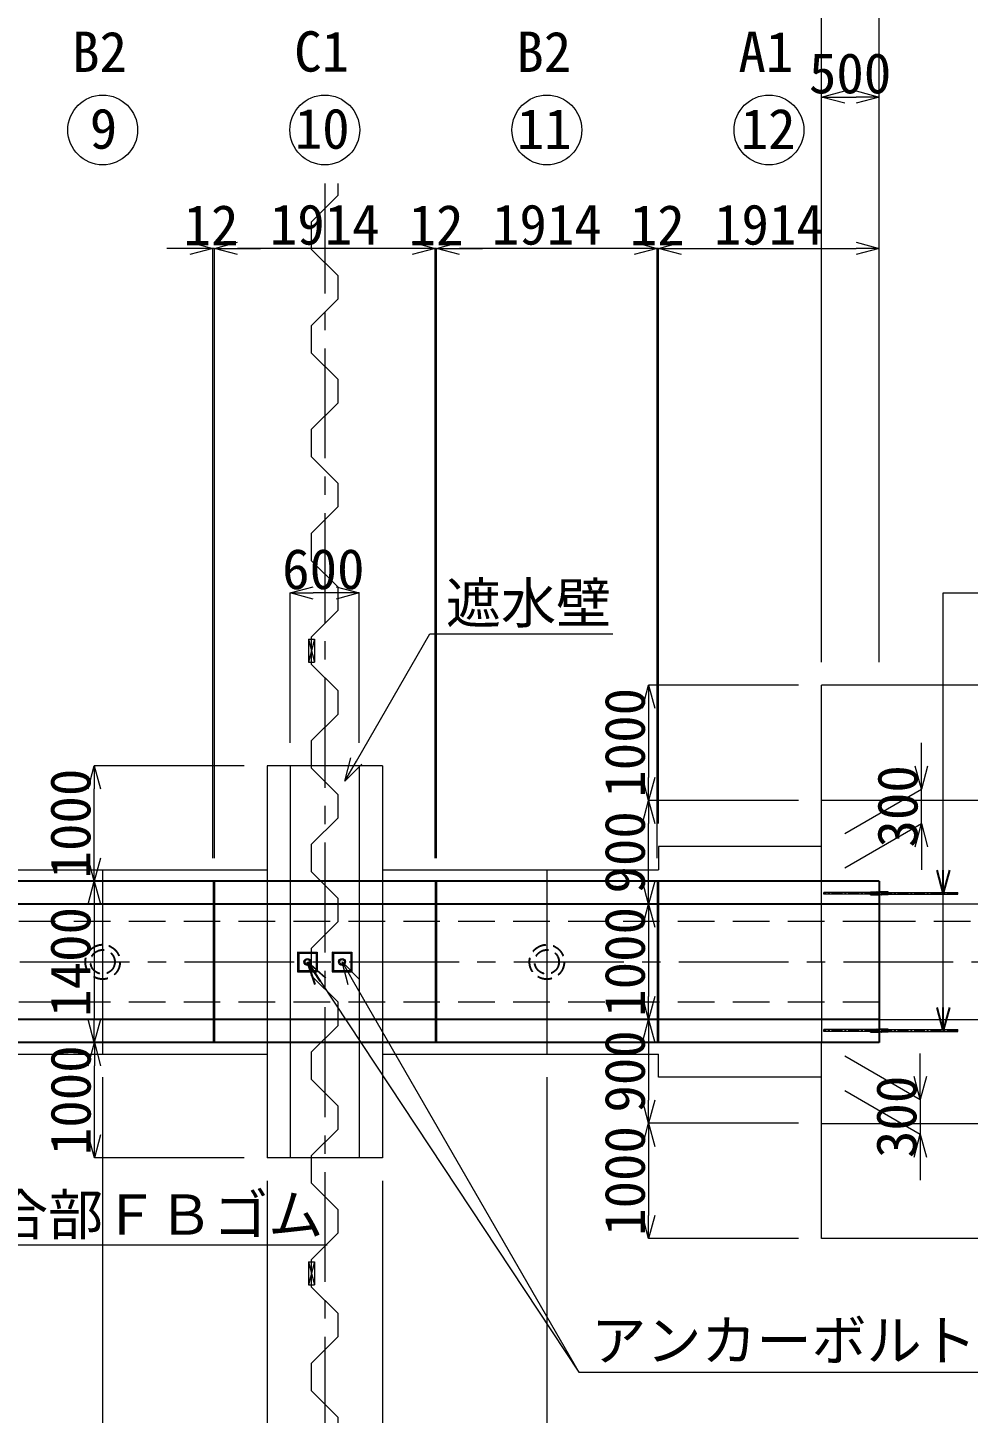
# Model space of a CAD drawing. Extents: x 0 to 319474, y 0 to 59400.
# Drawn here: x 26377 to 34534, y 10804 to 22821 of the extents above; entities that cross this region are included whole.
import ezdxf
from ezdxf import colors
from ezdxf.entities.mleader import LeaderData, LeaderLine
from ezdxf.math import Vec2, Vec3

# ---------------------------------------------------------------- set-up
doc = ezdxf.new("R2010")
doc.units = 0
doc.header["$LTSCALE"] = 100
doc.linetypes.add('CENTER2', pattern=[14.2875, 9.525, -1.5875, 1.5875, -1.5875])
doc.linetypes.add('HIDDEN2', pattern=[4.7625, 3.175, -1.5875])
for name, color, linetype, lineweight in [('0中心線', 7, 'CENTER2', 5), ('0寸法', 7, 'Continuous', 5), ('0文字', 41, 'Continuous', 5), ('1Pca-BOX', 3, 'Continuous', 25), ('1Pca-BOX割付', 4, 'Continuous', 13), ('1アンカーボルト孔', 30, 'Continuous', 13), ('1グラウトホール', 1, 'HIDDEN2', 25), ('2均し基礎コンクリート', 140, 'Continuous', 13), ('2現場打ち・増しコン', 1, 'HIDDEN2', 13), ('2遮水・可とう矢板', 43, 'Continuous', 13), ('3機械式継手', 220, 'Continuous', 13)]:
    doc.layers.add(name, color=color, linetype=linetype, lineweight=lineweight)
doc.layers.add('D-WORK作業ﾚｲﾔ', color=9, linetype='Continuous', lineweight=5, plot=False)
doc.styles.add('寸法文字', font='MS Gothic.ttf')
doc.dimstyles.new('1／100', dxfattribs={"dimscale": 100, "dimtxt": 3.5, "dimasz": 2, "dimexe": 0, "dimexo": 2, "dimgap": 0.3, "dimtad": 1, "dimdec": 0, "dimzin": 1, "dimdsep": 46, "dimtxsty": '寸法文字', "dimblk": 'OPEN30', "dimcen": 2.5, "dimclrd": 256, "dimclre": 256, "dimclrt": 256, "dimadec": 0, "dimazin": 0, "dimtfac": 1, "dimtdec": 0, "dimtmove": 0, "dimatfit": 3, "dimldrblk": 'OPEN30', "dimfxl": 1, "dimlwd": -1, "dimlwe": -1, "dimarcsym": 0})

# ---------------------------------------------------------------- blocks, each defined once
blk = doc.blocks.new('*U5')
at = {"layer": '0中心線', "ltscale": 0.1}
blk.add_line((682, 0), (-482, 0), dxfattribs=at)
at = {"layer": '3機械式継手'}
for p, q in [((-77, 8), (-482, 8)), ((-482, -8), (-482, 8)), ((-77, -13), (-77, 13)), ((-77, 13), (-22, 13)), ((-18, 13), (-22, 13)), ((-18, 13), (0, 13)), ((0, 13), (0, -13)), ((18, 13), (0, 13)), ((0, 13), (0, -13)), ((18, 13), (22, 13)), ((77, 13), (22, 13)), ((77, -13), (77, 13)), ((77, 8), (682, 8)), ((682, -8), (682, 8)), ((-77, -8), (-482, -8)), ((-77, -13), (-22, -13)), ((-18, -13), (-22, -13)), ((-18, -13), (0, -13)), ((18, -13), (0, -13)), ((18, -13), (22, -13)), ((77, -13), (22, -13)), ((77, -8), (682, -8))]:
    blk.add_line(p, q, dxfattribs=at)
at = {"layer": '3機械式継手', "linetype": 'HIDDEN2', "ltscale": 0.6}
for p, q in [((-77, 8), (0, 8)), ((-32, -8), (-32, 8)), ((-21, -8), (-21, 8)), ((77, 8), (0, 8)), ((21, -8), (21, 8)), ((32, -8), (32, 8)), ((-77, -8), (0, -8)), ((77, -8), (0, -8))]:
    blk.add_line(p, q, dxfattribs=at)
blk = doc.blocks.new('アンカーボルト箱抜_平面')
for p, q in [((-85, -85), (-85, 85)), ((-85, 85), (85, 85)), ((-75, 75), (-85, 85)), ((-75, -75), (-75, 75)), ((-75, 75), (75, 75)), ((75, 75), (85, 85)), ((75, -75), (75, 75)), ((85, -85), (85, 85)), ((-75, -75), (-85, -85)), ((-85, -85), (85, -85)), ((-75, -75), (75, -75)), ((75, -75), (85, -85))]:
    blk.add_line(p, q)
for radius in [30, 20]:
    blk.add_circle((0, 0), radius)
blk = doc.blocks.new('_Open30')
at = {"color": 0, "linetype": 'ByBlock', "lineweight": -2}
for p, q in [((-1, 0.268), (0, 0)), ((0, 0), (-1, -0.268)), ((0, 0), (-1, 0))]:
    blk.add_line(p, q, dxfattribs=at)
blk = doc.blocks.new('*D83')
at = {"layer": '0寸法', "transparency": 16777216}
for p, q in [((10662, 17019), (10662, 22969)), ((10862, 22969), (33562, 22969)), ((33762, 17319), (33762, 22969))]:
    blk.add_line(p, q, dxfattribs=at)
at = {"layer": 'Defpoints', "color": 0, "transparency": 16777216}
for p in [(33762, 22969), (33762, 17119), (10662, 16819)]:
    blk.add_point(p, dxfattribs=at)
at = {"layer": '0寸法', "transparency": 16777216, "xscale": 200, "yscale": 200, "zscale": 200, "rotation": 180}
blk.add_blockref('_Open30', (10662, 22969), dxfattribs=at)
at = {"layer": '0寸法', "transparency": 16777216, "xscale": 200, "yscale": 200, "zscale": 200}
blk.add_blockref('_Open30', (33762, 22969), dxfattribs=at)
at = {"layer": '0寸法', "transparency": 16777216, "insert": (22212, 23211), "char_height": 350, "attachment_point": 5, "style": '寸法文字'}
blk.add_mtext('プレキャスト区間\u300012@1914+11@12=23100', dxfattribs=at)
blk = doc.blocks.new('*D84')
at = {"layer": '0寸法', "transparency": 16777216}
for p, q in [((9262, 17019), (9262, 24469)), ((9462, 24469), (39962, 24469)), ((40162, 17319), (40162, 24469))]:
    blk.add_line(p, q, dxfattribs=at)
at = {"layer": 'Defpoints', "color": 0, "transparency": 16777216}
for p in [(40162, 24469), (40162, 17119), (9262, 16819)]:
    blk.add_point(p, dxfattribs=at)
at = {"layer": '0寸法', "transparency": 16777216, "xscale": 200, "yscale": 200, "zscale": 200, "rotation": 180}
blk.add_blockref('_Open30', (9262, 24469), dxfattribs=at)
at = {"layer": '0寸法', "transparency": 16777216, "xscale": 200, "yscale": 200, "zscale": 200}
blk.add_blockref('_Open30', (40162, 24469), dxfattribs=at)
at = {"layer": '0寸法', "transparency": 16777216, "insert": (24712, 24674), "char_height": 350, "attachment_point": 5, "style": '寸法文字'}
blk.add_mtext('30900', dxfattribs=at)
blk = doc.blocks.new('*D87')
at = {"layer": '0寸法', "transparency": 16777216}
for p, q in [((11162, 17019), (11162, 23719)), ((11362, 23719), (33062, 23719)), ((33262, 17319), (33262, 23719))]:
    blk.add_line(p, q, dxfattribs=at)
at = {"layer": 'Defpoints', "color": 0, "transparency": 16777216}
for p in [(33262, 23719), (33262, 17119), (11162, 16819)]:
    blk.add_point(p, dxfattribs=at)
at = {"layer": '0寸法', "transparency": 16777216, "xscale": 200, "yscale": 200, "zscale": 200, "rotation": 180}
blk.add_blockref('_Open30', (11162, 23719), dxfattribs=at)
at = {"layer": '0寸法', "transparency": 16777216, "xscale": 200, "yscale": 200, "zscale": 200}
blk.add_blockref('_Open30', (33262, 23719), dxfattribs=at)
at = {"layer": '0寸法', "transparency": 16777216, "insert": (22212, 23924), "char_height": 350, "attachment_point": 5, "style": '寸法文字'}
blk.add_mtext('22100', dxfattribs=at)
blk = doc.blocks.new('*D89')
at = {"layer": '0寸法', "transparency": 16777216}
for p, q in [((33762, 17319), (33762, 22969)), ((33962, 22969), (39962, 22969)), ((40162, 17319), (40162, 22969))]:
    blk.add_line(p, q, dxfattribs=at)
at = {"layer": 'Defpoints', "color": 0, "linetype": 'ByBlock', "transparency": 16777216}
for p in [(40162, 22969), (33762, 17119), (40162, 17119)]:
    blk.add_point(p, dxfattribs=at)
at = {"layer": '0寸法', "linetype": 'ByBlock', "transparency": 16777216, "xscale": 200, "yscale": 200, "zscale": 200, "rotation": 180}
blk.add_blockref('_Open30', (33762, 22969), dxfattribs=at)
at = {"layer": '0寸法', "linetype": 'ByBlock', "transparency": 16777216, "xscale": 200, "yscale": 200, "zscale": 200}
blk.add_blockref('_Open30', (40162, 22969), dxfattribs=at)
at = {"layer": '0寸法', "linetype": 'ByBlock', "transparency": 16777216, "insert": (36962, 23174), "char_height": 350, "attachment_point": 5, "style": '寸法文字'}
blk.add_mtext('6400', dxfattribs=at)
blk = doc.blocks.new('*D90')
at = {"layer": '0寸法', "transparency": 16777216}
for p, q in [((33262, 17319), (33262, 23719)), ((33462, 23719), (39962, 23719)), ((40162, 17319), (40162, 23719))]:
    blk.add_line(p, q, dxfattribs=at)
at = {"layer": 'Defpoints', "color": 0, "transparency": 16777216}
for p in [(40162, 23719), (33262, 17119), (40162, 17119)]:
    blk.add_point(p, dxfattribs=at)
at = {"layer": '0寸法', "transparency": 16777216, "xscale": 200, "yscale": 200, "zscale": 200, "rotation": 180}
blk.add_blockref('_Open30', (33262, 23719), dxfattribs=at)
at = {"layer": '0寸法', "transparency": 16777216, "xscale": 200, "yscale": 200, "zscale": 200}
blk.add_blockref('_Open30', (40162, 23719), dxfattribs=at)
at = {"layer": '0寸法', "transparency": 16777216, "insert": (36712, 23924), "char_height": 350, "attachment_point": 5, "style": '寸法文字'}
blk.add_mtext('6900', dxfattribs=at)
blk = doc.blocks.new('*D91')
at = {"layer": '0寸法', "transparency": 16777216}
for p, q in [((33262, 17319), (33262, 22219)), ((33462, 22219), (33562, 22219)), ((33762, 17319), (33762, 22219))]:
    blk.add_line(p, q, dxfattribs=at)
at = {"layer": 'Defpoints', "color": 0, "transparency": 16777216}
for p in [(33762, 22219), (33262, 17119), (33762, 17119)]:
    blk.add_point(p, dxfattribs=at)
at = {"layer": '0寸法', "transparency": 16777216, "xscale": 200, "yscale": 200, "zscale": 200, "rotation": 180}
blk.add_blockref('_Open30', (33262, 22219), dxfattribs=at)
at = {"layer": '0寸法', "transparency": 16777216, "xscale": 200, "yscale": 200, "zscale": 200}
blk.add_blockref('_Open30', (33762, 22219), dxfattribs=at)
at = {"layer": '0寸法', "transparency": 16777216, "insert": (33509, 22424), "char_height": 350, "attachment_point": 5, "style": '寸法文字'}
blk.add_mtext('500', dxfattribs=at)
blk = doc.blocks.new('*D98')
at = {"layer": '0寸法', "transparency": 16777216}
for p, q in [((31636, 20907), (31436, 20907)), ((31836, 15619), (31836, 20907)), ((31848, 20907), (31836, 20907)), ((31848, 15919), (31848, 20907)), ((32048, 20907), (32248, 20907))]:
    blk.add_line(p, q, dxfattribs=at)
at = {"layer": 'Defpoints', "color": 0, "transparency": 16777216}
for p in [(31836, 20907), (31848, 15719), (31836, 15419)]:
    blk.add_point(p, dxfattribs=at)
at = {"layer": '0寸法', "transparency": 16777216, "xscale": 200, "yscale": 200, "zscale": 200}
blk.add_blockref('_Open30', (31836, 20907), dxfattribs=at)
at = {"layer": '0寸法', "transparency": 16777216, "xscale": 200, "yscale": 200, "zscale": 200, "rotation": 180}
blk.add_blockref('_Open30', (31848, 20907), dxfattribs=at)
at = {"layer": '0寸法', "transparency": 16777216, "insert": (31837, 21109), "char_height": 350, "attachment_point": 5, "style": '寸法文字'}
blk.add_mtext('12', dxfattribs=at)
blk = doc.blocks.new('*D99')
at = {"layer": '0寸法', "transparency": 16777216}
for p, q in [((29922, 15619), (29922, 20907)), ((31636, 20907), (30122, 20907)), ((31836, 15619), (31836, 20907))]:
    blk.add_line(p, q, dxfattribs=at)
at = {"layer": 'Defpoints', "color": 0, "transparency": 16777216}
for p in [(29922, 20907), (29922, 15419), (31836, 15419)]:
    blk.add_point(p, dxfattribs=at)
at = {"layer": '0寸法', "transparency": 16777216, "xscale": 200, "yscale": 200, "zscale": 200, "rotation": 180}
blk.add_blockref('_Open30', (29922, 20907), dxfattribs=at)
at = {"layer": '0寸法', "transparency": 16777216, "xscale": 200, "yscale": 200, "zscale": 200}
blk.add_blockref('_Open30', (31836, 20907), dxfattribs=at)
at = {"layer": '0寸法', "transparency": 16777216, "insert": (30879, 21112), "char_height": 350, "attachment_point": 5, "style": '寸法文字'}
blk.add_mtext('1914', dxfattribs=at)
blk = doc.blocks.new('*D100')
at = {"layer": '0寸法', "transparency": 16777216}
for p, q in [((27996, 15619), (27996, 20907)), ((29710, 20907), (28196, 20907)), ((29910, 15619), (29910, 20907))]:
    blk.add_line(p, q, dxfattribs=at)
at = {"layer": 'Defpoints', "color": 0, "transparency": 16777216}
for p in [(27996, 20907), (27996, 15419), (29910, 15419)]:
    blk.add_point(p, dxfattribs=at)
at = {"layer": '0寸法', "transparency": 16777216, "xscale": 200, "yscale": 200, "zscale": 200, "rotation": 180}
blk.add_blockref('_Open30', (27996, 20907), dxfattribs=at)
at = {"layer": '0寸法', "transparency": 16777216, "xscale": 200, "yscale": 200, "zscale": 200}
blk.add_blockref('_Open30', (29910, 20907), dxfattribs=at)
at = {"layer": '0寸法', "transparency": 16777216, "insert": (28953, 21112), "char_height": 350, "attachment_point": 5, "style": '寸法文字'}
blk.add_mtext('1914', dxfattribs=at)
blk = doc.blocks.new('*D101')
at = {"layer": '0寸法', "transparency": 16777216}
for p, q in [((29710, 20907), (29510, 20907)), ((29910, 15619), (29910, 20907)), ((29922, 20907), (29910, 20907)), ((29922, 15619), (29922, 20907)), ((30122, 20907), (30322, 20907))]:
    blk.add_line(p, q, dxfattribs=at)
at = {"layer": 'Defpoints', "color": 0, "transparency": 16777216}
for p in [(29910, 20907), (29910, 15419), (29922, 15419)]:
    blk.add_point(p, dxfattribs=at)
at = {"layer": '0寸法', "transparency": 16777216, "xscale": 200, "yscale": 200, "zscale": 200}
blk.add_blockref('_Open30', (29910, 20907), dxfattribs=at)
at = {"layer": '0寸法', "transparency": 16777216, "xscale": 200, "yscale": 200, "zscale": 200, "rotation": 180}
blk.add_blockref('_Open30', (29922, 20907), dxfattribs=at)
at = {"layer": '0寸法', "transparency": 16777216, "insert": (29919, 21110), "char_height": 350, "attachment_point": 5, "style": '寸法文字'}
blk.add_mtext('12', dxfattribs=at)
blk = doc.blocks.new('*D102')
at = {"layer": '0寸法', "transparency": 16777216}
for p, q in [((27784, 20907), (27584, 20907)), ((27984, 15619), (27984, 20907)), ((27996, 20907), (27984, 20907)), ((27996, 15619), (27996, 20907)), ((28196, 20907), (28396, 20907))]:
    blk.add_line(p, q, dxfattribs=at)
at = {"layer": 'Defpoints', "color": 0, "transparency": 16777216}
for p in [(27984, 20907), (27984, 15419), (27996, 15419)]:
    blk.add_point(p, dxfattribs=at)
at = {"layer": '0寸法', "transparency": 16777216, "xscale": 200, "yscale": 200, "zscale": 200}
blk.add_blockref('_Open30', (27984, 20907), dxfattribs=at)
at = {"layer": '0寸法', "transparency": 16777216, "xscale": 200, "yscale": 200, "zscale": 200, "rotation": 180}
blk.add_blockref('_Open30', (27996, 20907), dxfattribs=at)
at = {"layer": '0寸法', "transparency": 16777216, "insert": (27967, 21109), "char_height": 350, "attachment_point": 5, "style": '寸法文字'}
blk.add_mtext('12', dxfattribs=at)
blk = doc.blocks.new('*D103')
at = {"layer": '0寸法', "transparency": 16777216}
for p, q in [((31848, 15919), (31848, 20907)), ((32048, 20907), (33562, 20907)), ((33762, 17319), (33762, 20907))]:
    blk.add_line(p, q, dxfattribs=at)
at = {"layer": 'Defpoints', "color": 0, "transparency": 16777216}
for p in [(33762, 20907), (33762, 17119), (31848, 15719)]:
    blk.add_point(p, dxfattribs=at)
at = {"layer": '0寸法', "transparency": 16777216, "xscale": 200, "yscale": 200, "zscale": 200, "rotation": 180}
blk.add_blockref('_Open30', (31848, 20907), dxfattribs=at)
at = {"layer": '0寸法', "transparency": 16777216, "xscale": 200, "yscale": 200, "zscale": 200}
blk.add_blockref('_Open30', (33762, 20907), dxfattribs=at)
at = {"layer": '0寸法', "transparency": 16777216, "insert": (32805, 21112), "char_height": 350, "attachment_point": 5, "style": '寸法文字'}
blk.add_mtext('1914', dxfattribs=at)
blk = doc.blocks.new('*D107')
at = {"layer": '0寸法', "transparency": 16777216}
for p, q in [((9962, 12269), (9962, 5709)), ((28953, 7769), (28953, 5709)), ((10162, 5709), (28753, 5709))]:
    blk.add_line(p, q, dxfattribs=at)
at = {"layer": 'Defpoints', "color": 0, "transparency": 16777216}
for p in [(9962, 12469), (28953, 7969), (28953, 5709)]:
    blk.add_point(p, dxfattribs=at)
at = {"layer": '0寸法', "transparency": 16777216, "xscale": 200, "yscale": 200, "zscale": 200, "rotation": 180}
blk.add_blockref('_Open30', (9962, 5709), dxfattribs=at)
at = {"layer": '0寸法', "transparency": 16777216, "xscale": 200, "yscale": 200, "zscale": 200}
blk.add_blockref('_Open30', (28953, 5709), dxfattribs=at)
at = {"layer": '0寸法', "transparency": 16777216, "insert": (19458, 5914), "char_height": 350, "attachment_point": 5, "style": '寸法文字'}
blk.add_mtext('18991', dxfattribs=at)
blk = doc.blocks.new('*D111')
at = {"layer": '0寸法', "transparency": 16777216}
for p, q in [((23175, 13719), (23175, 6459)), ((27027, 13719), (27027, 6459)), ((23375, 6459), (26827, 6459))]:
    blk.add_line(p, q, dxfattribs=at)
at = {"layer": 'Defpoints', "color": 0, "transparency": 16777216}
for p in [(23175, 13919), (27027, 13919), (27027, 6459)]:
    blk.add_point(p, dxfattribs=at)
at = {"layer": '0寸法', "transparency": 16777216, "xscale": 200, "yscale": 200, "zscale": 200, "rotation": 180}
blk.add_blockref('_Open30', (23175, 6459), dxfattribs=at)
at = {"layer": '0寸法', "transparency": 16777216, "xscale": 200, "yscale": 200, "zscale": 200}
blk.add_blockref('_Open30', (27027, 6459), dxfattribs=at)
at = {"layer": '0寸法', "transparency": 16777216, "insert": (25101, 6664), "char_height": 350, "attachment_point": 5, "style": '寸法文字'}
blk.add_mtext('3852', dxfattribs=at)
blk = doc.blocks.new('*D112')
at = {"layer": '0寸法', "transparency": 16777216}
for p, q in [((27027, 13719), (27027, 6459)), ((30879, 13719), (30879, 6459)), ((27227, 6459), (30679, 6459))]:
    blk.add_line(p, q, dxfattribs=at)
at = {"layer": 'Defpoints', "color": 0, "transparency": 16777216}
for p in [(27027, 13919), (30879, 13919), (30879, 6459)]:
    blk.add_point(p, dxfattribs=at)
at = {"layer": '0寸法', "transparency": 16777216, "xscale": 200, "yscale": 200, "zscale": 200, "rotation": 180}
blk.add_blockref('_Open30', (27027, 6459), dxfattribs=at)
at = {"layer": '0寸法', "transparency": 16777216, "xscale": 200, "yscale": 200, "zscale": 200}
blk.add_blockref('_Open30', (30879, 6459), dxfattribs=at)
at = {"layer": '0寸法', "transparency": 16777216, "insert": (28953, 6664), "char_height": 350, "attachment_point": 5, "style": '寸法文字'}
blk.add_mtext('3852', dxfattribs=at)
blk = doc.blocks.new('*D113')
at = {"layer": '0寸法', "transparency": 16777216}
for p, q in [((30879, 13719), (30879, 6459)), ((40162, 12119), (40162, 6459)), ((31079, 6459), (39962, 6459))]:
    blk.add_line(p, q, dxfattribs=at)
at = {"layer": 'Defpoints', "color": 0, "transparency": 16777216}
for p in [(30879, 13919), (40162, 12319), (40162, 6459)]:
    blk.add_point(p, dxfattribs=at)
at = {"layer": '0寸法', "transparency": 16777216, "xscale": 200, "yscale": 200, "zscale": 200, "rotation": 180}
blk.add_blockref('_Open30', (30879, 6459), dxfattribs=at)
at = {"layer": '0寸法', "transparency": 16777216, "xscale": 200, "yscale": 200, "zscale": 200}
blk.add_blockref('_Open30', (40162, 6459), dxfattribs=at)
at = {"layer": '0寸法', "transparency": 16777216, "insert": (35521, 6664), "char_height": 350, "attachment_point": 5, "style": '寸法文字'}
blk.add_mtext('9283', dxfattribs=at)
blk = doc.blocks.new('*D127')
at = {"layer": '0寸法', "transparency": 16777216}
for p, q in [((33062, 15219), (31762, 15219)), ((31762, 15019), (31762, 14419)), ((33062, 14219), (31762, 14219))]:
    blk.add_line(p, q, dxfattribs=at)
at = {"layer": 'Defpoints', "color": 0, "transparency": 16777216}
for p in [(33262, 15219), (31762, 14219), (33262, 14219)]:
    blk.add_point(p, dxfattribs=at)
at = {"layer": '0寸法', "transparency": 16777216, "xscale": 200, "yscale": 200, "zscale": 200}
for p, rotation in [((31762, 15219), 90), ((31762, 14219), 270)]:
    blk.add_blockref('_Open30', p, dxfattribs=dict(at, rotation=rotation))
at = {"layer": '0寸法', "transparency": 16777216, "insert": (31557, 14719), "char_height": 350, "attachment_point": 5, "rotation": 90, "style": '寸法文字'}
blk.add_mtext('1000', dxfattribs=at)
blk = doc.blocks.new('*D128')
at = {"layer": '0寸法', "transparency": 16777216}
for p, q in [((33062, 16119), (31762, 16119)), ((31762, 15419), (31762, 15919)), ((33062, 15219), (31762, 15219))]:
    blk.add_line(p, q, dxfattribs=at)
at = {"layer": 'Defpoints', "color": 0, "transparency": 16777216}
for p in [(31762, 16119), (33262, 16119), (33262, 15219)]:
    blk.add_point(p, dxfattribs=at)
at = {"layer": '0寸法', "transparency": 16777216, "xscale": 200, "yscale": 200, "zscale": 200}
for p, rotation in [((31762, 16119), 90), ((31762, 15219), 270)]:
    blk.add_blockref('_Open30', p, dxfattribs=dict(at, rotation=rotation))
at = {"layer": '0寸法', "transparency": 16777216, "insert": (31557, 15669), "char_height": 350, "attachment_point": 5, "rotation": 90, "style": '寸法文字'}
blk.add_mtext('900', dxfattribs=at)
blk = doc.blocks.new('*D129')
at = {"layer": '0寸法', "transparency": 16777216}
for p, q in [((33062, 14219), (31762, 14219)), ((31762, 14019), (31762, 13519)), ((33062, 13319), (31762, 13319))]:
    blk.add_line(p, q, dxfattribs=at)
at = {"layer": 'Defpoints', "color": 0, "transparency": 16777216}
for p in [(33262, 14219), (31762, 13319), (33262, 13319)]:
    blk.add_point(p, dxfattribs=at)
at = {"layer": '0寸法', "transparency": 16777216, "xscale": 200, "yscale": 200, "zscale": 200}
for p, rotation in [((31762, 14219), 90), ((31762, 13319), 270)]:
    blk.add_blockref('_Open30', p, dxfattribs=dict(at, rotation=rotation))
at = {"layer": '0寸法', "transparency": 16777216, "insert": (31557, 13769), "char_height": 350, "attachment_point": 5, "rotation": 90, "style": '寸法文字'}
blk.add_mtext('900', dxfattribs=at)
blk = doc.blocks.new('*D130')
at = {"layer": '0寸法', "transparency": 16777216}
for p, q in [((33062, 13319), (31762, 13319)), ((31762, 13119), (31762, 12519)), ((33062, 12319), (31762, 12319))]:
    blk.add_line(p, q, dxfattribs=at)
at = {"layer": 'Defpoints', "color": 0, "transparency": 16777216}
for p in [(33262, 13319), (31762, 12319), (33262, 12319)]:
    blk.add_point(p, dxfattribs=at)
at = {"layer": '0寸法', "transparency": 16777216, "xscale": 200, "yscale": 200, "zscale": 200}
for p, rotation in [((31762, 13319), 90), ((31762, 12319), 270)]:
    blk.add_blockref('_Open30', p, dxfattribs=dict(at, rotation=rotation))
at = {"layer": '0寸法', "transparency": 16777216, "insert": (31557, 12819), "char_height": 350, "attachment_point": 5, "rotation": 90, "style": '寸法文字'}
blk.add_mtext('1000', dxfattribs=at)
blk = doc.blocks.new('*D131')
at = {"layer": '0寸法', "transparency": 16777216}
for p, q in [((33062, 17119), (31762, 17119)), ((31762, 16919), (31762, 16319)), ((33062, 16119), (31762, 16119))]:
    blk.add_line(p, q, dxfattribs=at)
at = {"layer": 'Defpoints', "color": 0, "transparency": 16777216}
for p in [(33262, 17119), (31762, 16119), (33262, 16119)]:
    blk.add_point(p, dxfattribs=at)
at = {"layer": '0寸法', "transparency": 16777216, "xscale": 200, "yscale": 200, "zscale": 200}
for p, rotation in [((31762, 17119), 90), ((31762, 16119), 270)]:
    blk.add_blockref('_Open30', p, dxfattribs=dict(at, rotation=rotation))
at = {"layer": '0寸法', "transparency": 16777216, "insert": (31557, 16619), "char_height": 350, "attachment_point": 5, "rotation": 90, "style": '寸法文字'}
blk.add_mtext('1000', dxfattribs=at)
blk = doc.blocks.new('*D132')
at = {"layer": '0寸法', "transparency": 16777216}
for p, q in [((34127, 16418), (34127, 16618)), ((33462, 15834), (34127, 16218)), ((34127, 15918), (34127, 16218)), ((33462, 15534), (34127, 15918)), ((34127, 15718), (34127, 15518))]:
    blk.add_line(p, q, dxfattribs=at)
at = {"layer": 'Defpoints', "color": 0, "transparency": 16777216}
for p in [(34127, 16218), (33262, 15719), (33262, 15419)]:
    blk.add_point(p, dxfattribs=at)
at = {"layer": '0寸法', "transparency": 16777216, "xscale": 200, "yscale": 200, "zscale": 200}
for p, rotation in [((34127, 16218), 270), ((34127, 15918), 90)]:
    blk.add_blockref('_Open30', p, dxfattribs=dict(at, rotation=rotation))
at = {"layer": '0寸法', "transparency": 16777216, "insert": (33922, 16068), "char_height": 350, "attachment_point": 5, "rotation": 90, "style": '寸法文字'}
blk.add_mtext('300', dxfattribs=at)
blk = doc.blocks.new('*D133')
at = {"layer": '0寸法', "transparency": 16777216}
for p, q in [((33462, 13903), (34117, 13525)), ((34117, 13725), (34117, 13925)), ((33462, 13603), (34117, 13225)), ((34117, 13525), (34117, 13225)), ((34117, 13025), (34117, 12825))]:
    blk.add_line(p, q, dxfattribs=at)
at = {"layer": 'Defpoints', "color": 0, "transparency": 16777216}
for p in [(33262, 14019), (33262, 13719), (34117, 13225)]:
    blk.add_point(p, dxfattribs=at)
at = {"layer": '0寸法', "transparency": 16777216, "xscale": 200, "yscale": 200, "zscale": 200}
for p, rotation in [((34117, 13525), 270), ((34117, 13225), 90)]:
    blk.add_blockref('_Open30', p, dxfattribs=dict(at, rotation=rotation))
at = {"layer": '0寸法', "transparency": 16777216, "insert": (33912, 13375), "char_height": 350, "attachment_point": 5, "rotation": 90, "style": '寸法文字'}
blk.add_mtext('300', dxfattribs=at)
blk = doc.blocks.new('*D146')
at = {"layer": '0寸法', "transparency": 16777216}
for p, q in [((28253, 16419), (26954, 16419)), ((26954, 15619), (26954, 16219)), ((28254, 15419), (26954, 15419))]:
    blk.add_line(p, q, dxfattribs=at)
at = {"layer": 'Defpoints', "color": 0, "transparency": 16777216}
for p in [(26954, 16419), (28453, 16419), (28454, 15419)]:
    blk.add_point(p, dxfattribs=at)
at = {"layer": '0寸法', "transparency": 16777216, "xscale": 200, "yscale": 200, "zscale": 200}
for p, rotation in [((26954, 16419), 90), ((26954, 15419), 270)]:
    blk.add_blockref('_Open30', p, dxfattribs=dict(at, rotation=rotation))
at = {"layer": '0寸法', "transparency": 16777216, "insert": (26749, 15919), "char_height": 350, "attachment_point": 5, "rotation": 90, "style": '寸法文字'}
blk.add_mtext('1000', dxfattribs=at)
blk = doc.blocks.new('*D147')
at = {"layer": '0寸法', "transparency": 16777216}
for p, q in [((28653, 16619), (28653, 17919)), ((29053, 17919), (28853, 17919)), ((29253, 16619), (29253, 17919))]:
    blk.add_line(p, q, dxfattribs=at)
at = {"layer": 'Defpoints', "color": 0, "transparency": 16777216}
for p in [(28653, 17919), (28653, 16419), (29253, 16419)]:
    blk.add_point(p, dxfattribs=at)
at = {"layer": '0寸法', "transparency": 16777216, "xscale": 200, "yscale": 200, "zscale": 200, "rotation": 180}
blk.add_blockref('_Open30', (28653, 17919), dxfattribs=at)
at = {"layer": '0寸法', "transparency": 16777216, "xscale": 200, "yscale": 200, "zscale": 200}
blk.add_blockref('_Open30', (29253, 17919), dxfattribs=at)
at = {"layer": '0寸法', "transparency": 16777216, "insert": (28941, 18124), "char_height": 350, "attachment_point": 5, "style": '寸法文字'}
blk.add_mtext('600', dxfattribs=at)
blk = doc.blocks.new('*D148')
at = {"layer": '0寸法', "transparency": 16777216}
for p, q in [((28254, 15419), (26954, 15419)), ((26954, 15219), (26954, 14219)), ((28253, 14019), (26954, 14019))]:
    blk.add_line(p, q, dxfattribs=at)
at = {"layer": 'Defpoints', "color": 0, "transparency": 16777216}
for p in [(28454, 15419), (26954, 14019), (28453, 14019)]:
    blk.add_point(p, dxfattribs=at)
at = {"layer": '0寸法', "transparency": 16777216, "xscale": 200, "yscale": 200, "zscale": 200}
for p, rotation in [((26954, 15419), 90), ((26954, 14019), 270)]:
    blk.add_blockref('_Open30', p, dxfattribs=dict(at, rotation=rotation))
at = {"layer": '0寸法', "transparency": 16777216, "insert": (26749, 14719), "char_height": 350, "attachment_point": 5, "rotation": 90, "style": '寸法文字'}
blk.add_mtext('1400', dxfattribs=at)
blk = doc.blocks.new('*D149')
at = {"layer": '0寸法', "transparency": 16777216}
for p, q in [((28253, 14019), (26956, 14019)), ((26956, 13219), (26956, 13819)), ((28253, 13019), (26956, 13019))]:
    blk.add_line(p, q, dxfattribs=at)
at = {"layer": 'Defpoints', "color": 0, "transparency": 16777216}
for p in [(26956, 14019), (28453, 14019), (28453, 13019)]:
    blk.add_point(p, dxfattribs=at)
at = {"layer": '0寸法', "transparency": 16777216, "xscale": 200, "yscale": 200, "zscale": 200}
for p, rotation in [((26956, 14019), 90), ((26956, 13019), 270)]:
    blk.add_blockref('_Open30', p, dxfattribs=dict(at, rotation=rotation))
at = {"layer": '0寸法', "transparency": 16777216, "insert": (26751, 13519), "char_height": 350, "attachment_point": 5, "rotation": 90, "style": '寸法文字'}
blk.add_mtext('1000', dxfattribs=at)
blk = doc.blocks.new('*D152')
at = {"layer": '0寸法', "transparency": 16777216}
for p, q in [((28453, 12819), (28453, 7209)), ((29453, 12819), (29453, 7209)), ((28653, 7209), (29253, 7209))]:
    blk.add_line(p, q, dxfattribs=at)
at = {"layer": 'Defpoints', "color": 0, "transparency": 16777216}
for p in [(28453, 13019), (29453, 13019), (29453, 7209)]:
    blk.add_point(p, dxfattribs=at)
at = {"layer": '0寸法', "transparency": 16777216, "xscale": 200, "yscale": 200, "zscale": 200, "rotation": 180}
blk.add_blockref('_Open30', (28453, 7209), dxfattribs=at)
at = {"layer": '0寸法', "transparency": 16777216, "xscale": 200, "yscale": 200, "zscale": 200}
blk.add_blockref('_Open30', (29453, 7209), dxfattribs=at)
at = {"layer": '0寸法', "transparency": 16777216, "insert": (28953, 7414), "char_height": 350, "attachment_point": 5, "style": '寸法文字'}
blk.add_mtext('1000', dxfattribs=at)

msp = doc.modelspace()

# ---------------------------------------------------------------- linework, layer by layer
at = {"layer": '0中心線'}
for p, q in [((28953.2, 21468.8), (28953.2, 7968.8)), ((9162.5, 14718.8), (40262.5, 14718.8))]:
    msp.add_line(p, q, dxfattribs=at)
at = {"layer": '0文字'}
msp.add_lwpolyline([(34317.1, 17921.2), (36836.8, 17921.2)], dxfattribs=at)
for centre in [(27027.5, 21934.3), (28953.5, 21934.3), (30879.5, 21934.3), (32805.5, 21934.3)]:
    msp.add_circle(centre, 302.7, dxfattribs=at)
at = {"layer": '1Pca-BOX'}
for p, q in [((33762.2, 15418.8), (10662.2, 15418.8)), ((33762.2, 15418.8), (33762.2, 14018.8)), ((33762.2, 14218.8), (10662.2, 14218.8)), ((33762.2, 14018.8), (10662.2, 14018.8))]:
    msp.add_line(p, q, dxfattribs=at)
at = {"layer": '1Pca-BOX', "ltscale": 0.2}
msp.add_line((33762.2, 15218.8), (10662.2, 15218.8), dxfattribs=at)
at = {"layer": '1Pca-BOX', "linetype": 'HIDDEN2', "lineweight": 9}
for p, q in [((33762.2, 15068.8), (10662.2, 15068.8)), ((33762.2, 14368.8), (10662.2, 14368.8))]:
    msp.add_line(p, q, dxfattribs=at)
at = {"layer": '1Pca-BOX割付'}
for p, q in [((27984.2, 15418.8), (27984.2, 14018.8)), ((27996.2, 15418.8), (27996.2, 14018.8)), ((29910.2, 15418.8), (29910.2, 14018.8)), ((29922.2, 15418.8), (29922.2, 14018.8)), ((31836.2, 15418.8), (31836.2, 14018.8)), ((31848.2, 15418.8), (31848.2, 14018.8))]:
    msp.add_line(p, q, dxfattribs=at)
at = {"layer": '1グラウトホール', "ltscale": 0.4}
for centre, radius in [((27027.2, 14718.8), 150), ((27027.2, 14718.8), 105), ((30879.2, 14718.8), 150), ((30879.2, 14718.8), 105)]:
    msp.add_circle(centre, radius, dxfattribs=at)
at = {"layer": '2均し基礎コンクリート'}
for p, q in [((33262.2, 15718.8), (31848.2, 15718.8)), ((22206.2, 15518.8), (28453.5, 15518.8)), ((29453.5, 15518.8), (31848.2, 15518.8)), ((22206.2, 13918.8), (28453.5, 13918.8)), ((29453.5, 13918.8), (31848.2, 13918.8)), ((33262.2, 13718.8), (31848.2, 13718.8))]:
    msp.add_line(p, q, dxfattribs=at)
at = {"layer": '2均し基礎コンクリート', "linetype": 'ByBlock'}
for p, q in [((31848.2, 15718.8), (31848.2, 15518.8)), ((31848.2, 13718.8), (31848.2, 13918.8))]:
    msp.add_line(p, q, dxfattribs=at)
at = {"layer": '2現場打ち・増しコン', "linetype": 'Continuous'}
for p, q in [((40162.5, 17118.8), (33262.2, 17118.8)), ((33262.2, 14718.8), (33262.2, 17118.8)), ((29453.2, 16418.8), (28453.2, 16418.8)), ((28653.2, 16418.8), (28653.2, 13018.8)), ((29253.2, 13018.8), (29253.2, 16418.8)), ((37962.5, 16118.8), (33262.2, 16118.8)), ((33262.2, 15418.8), (33762.2, 15418.8)), ((33762.2, 15418.8), (33762.2, 14018.8)), ((33762.2, 14218.8), (37962.5, 14218.8)), ((33262.2, 12318.8), (33262.2, 14018.8)), ((33262.2, 14018.8), (33762.2, 14018.8)), ((33262.2, 13318.8), (37962.5, 13318.8)), ((40162.5, 12318.8), (33262.2, 12318.8))]:
    msp.add_line(p, q, dxfattribs=at)
at = {"layer": '2現場打ち・増しコン', "linetype": 'Continuous', "ltscale": 100}
for p, q in [((28453.2, 16418.8), (28453.2, 13018.8)), ((29453.2, 16418.8), (29453.2, 13018.8))]:
    msp.add_line(p, q, dxfattribs=at)
at = {"layer": '2現場打ち・増しコン', "linetype": 'Continuous', "ltscale": 0.2}
for p, q in [((38362.5, 15218.8), (33762.2, 15218.8)), ((33262.2, 14718.8), (33262.2, 14018.8))]:
    msp.add_line(p, q, dxfattribs=at)
at = {"layer": '2現場打ち・増しコン', "linetype": 'HIDDEN2', "lineweight": 9}
msp.add_line((38362.5, 15068.8), (33762.2, 15068.8), dxfattribs=at)
at = {"layer": '2現場打ち・増しコン', "linetype": 'Continuous', "ltscale": 30}
msp.add_line((29453.2, 13018.8), (28453.2, 13018.8), dxfattribs=at)
at = {"layer": '2遮水・可とう矢板', "ltscale": 0.2}
msp.add_line((29068.2, 12468.8), (29068.2, 12568.8), dxfattribs=at)
at = {"layer": '2遮水・可とう矢板', "ltscale": 100}
for points in [[(29068.5, 20568.8), (29068.5, 20668.8), (28838.5, 20898.8), (28838.5, 21138.8), (29068.5, 21368.8), (29068.5, 21468.8)], [(29068.5, 19668.8), (29068.5, 19768.8), (28838.5, 19998.8), (28838.5, 20238.8), (29068.5, 20468.8), (29068.5, 20568.8)], [(29068.5, 18768.8), (29068.5, 18868.8), (28838.5, 19098.8), (28838.5, 19338.8), (29068.5, 19568.8), (29068.5, 19668.8)], [(29068.5, 17868.8), (29068.5, 17968.8), (28838.5, 18198.8), (28838.5, 18438.8), (29068.5, 18668.8), (29068.5, 18768.8)], [(29068.2, 16968.8), (29068.2, 17068.8), (28838.2, 17298.8), (28838.2, 17538.8), (29068.2, 17768.8), (29068.2, 17868.8)], [(29068.2, 16068.8), (29068.2, 16168.8), (28838.2, 16398.8), (28838.2, 16638.8), (29068.2, 16868.8), (29068.2, 16968.8)], [(29068.2, 15168.8), (29068.2, 15268.8), (28838.2, 15498.8), (28838.2, 15738.8), (29068.2, 15968.8), (29068.2, 16068.8)], [(29068.2, 14268.8), (29068.2, 14368.8), (28838.2, 14598.8), (28838.2, 14838.8), (29068.2, 15068.8), (29068.2, 15168.8)], [(29068.2, 11568.8), (29068.2, 11668.8), (28838.2, 11898.8), (28838.2, 12138.8), (29068.2, 12368.8), (29068.2, 12468.8)], [(29068.2, 10668.8), (29068.2, 10768.8), (28838.2, 10998.8), (28838.2, 11238.8), (29068.2, 11468.8), (29068.2, 11568.8)]]:
    msp.add_lwpolyline(points, dxfattribs=at)
at = {"layer": '2遮水・可とう矢板', "ltscale": 0.2}
for points in [[(28813.2, 17518.8), (28813.2, 17318.8)], [(28813.2, 17518.8), (28863.2, 17518.8)], [(28863.2, 17518.8), (28813.2, 17318.8)], [(28813.2, 17518.8), (28863.2, 17318.8)], [(28863.2, 17518.8), (28863.2, 17318.8)], [(28813.2, 17318.8), (28863.2, 17318.8)], [(29068.2, 12568.8), (28838.2, 12798.8), (28838.2, 13038.8), (29068.2, 13268.8), (29068.2, 13468.8), (28838.2, 13698.8), (28838.2, 13938.8), (29068.2, 14168.8), (29068.2, 14368.8), (28838.2, 14598.8), (28838.2, 14718.8)], [(28813.2, 12118.8), (28813.2, 11918.8)], [(28813.2, 12118.8), (28863.2, 12118.8)], [(28863.2, 12118.8), (28813.2, 11918.8)], [(28813.2, 12118.8), (28863.2, 11918.8)], [(28863.2, 12118.8), (28863.2, 11918.8)], [(28813.2, 11918.8), (28863.2, 11918.8)]]:
    msp.add_lwpolyline(points, dxfattribs=at)
at = {"layer": 'D-WORK作業ﾚｲﾔ'}
for p, q in [((27027.2, 15518.8), (27027.2, 13918.8)), ((30879.2, 15518.8), (30879.2, 13918.8))]:
    msp.add_line(p, q, dxfattribs=at)

# ---------------------------------------------------------------- block references
at = {"layer": '1アンカーボルト孔', "rotation": 270}
for p in [(28803.2, 14718.8), (29103.2, 14718.8)]:
    msp.add_blockref('アンカーボルト箱抜_平面', p, dxfattribs=at)
at = {"layer": '3機械式継手', "ltscale": 0.8}
for p in [(33762.2, 15313.8), (33762.2, 14123.8)]:
    msp.add_blockref('*U5', p, dxfattribs=at)

# ---------------------------------------------------------------- texts
at = {"layer": '0文字', "char_height": 350, "attachment_point": 5, "style": '寸法文字'}
for s, insert in [('B2', (27000.3, 22612.5)), ('C1', (28926.3, 22612.5)), ('B2', (30852.3, 22612.5)), ('A1', (32778.3, 22612.5)), ('9', (27034.5, 21943.7)), ('10', (28930.7, 21943.7)), ('12', (32798.3, 21943.7)), ('11', (30856.7, 21943.7))]:
    msp.add_mtext(s, dxfattribs=dict(at, insert=insert))

# ---------------------------------------------------------------- dimensions: what is measured, and where the dimension line sits
at = {"layer": '0寸法'}
for base, p1, p2, picture, middle in [((40162.5, 24468.8), (9262.2, 16818.8), (40162.5, 17118.8), '*D84', (24712.3, 24673.8)), ((33262.2, 23718.8), (11162.2, 16818.8), (33262.2, 17118.8), '*D87', (22212.2, 23923.8)), ((40162.5, 23718.8), (33262.2, 17118.8), (40162.5, 17118.8), '*D90', (36712.3, 23923.8)), ((29453.2, 7208.8), (28453.2, 13018.8), (29453.2, 13018.8), '*D152', (28953.2, 7413.8))]:
    dim = msp.add_linear_dim(base=base, p1=p1, p2=p2, dimstyle='1／100', dxfattribs=at)
    dim.commit()
    dim.dimension.update_dxf_attribs({"geometry": picture, "text_midpoint": middle})
dim = msp.add_linear_dim(base=(33762.2, 22968.8), p1=(10662.2, 16818.8), p2=(33762.2, 17118.8), text='プレキャスト区間\u300012@1914+11@12=<>', dimstyle='1／100', dxfattribs=at)
dim.commit()
dim.dimension.update_dxf_attribs({"geometry": '*D83', "text_midpoint": (22212.2, 23211.1)})
at = {"layer": '0寸法', "linetype": 'ByBlock'}
dim = msp.add_linear_dim(base=(40162.5, 22968.8), p1=(33762.2, 17118.8), p2=(40162.5, 17118.8), dimstyle='1／100', override={"dimtxsty": '寸法文字'}, dxfattribs=at)
dim.commit()
dim.dimension.update_dxf_attribs({"geometry": '*D89', "text_midpoint": (36962.3, 23173.8)})
at = {"layer": '0寸法'}
for base, p1, p2, override, picture, middle in [((33762.2, 22218.8), (33262.2, 17118.8), (33762.2, 17118.8), {"dimtmove": 2}, '*D91', (33509, 22423.8)), ((28653.2, 17918.8), (29253.2, 16418.8), (28653.2, 16418.8), {"dimtxsty": '寸法文字', "dimtmove": 2}, '*D147', (28941.3, 18123.8))]:
    dim = msp.add_linear_dim(base=base, p1=p1, p2=p2, dimstyle='1／100', override=override, dxfattribs=at)
    dim.commit()
    dim.dimension.update_dxf_attribs({"geometry": picture, "text_midpoint": middle, "dimtype": 160})
for base, p1, p2, angle, override, picture, middle in [((27984.2, 20906.7), (27996.2, 15418.8), (27984.2, 15418.8), 180, {"dimtmove": 2}, '*D102', (27966.7, 21108.6)), ((29910.2, 20906.7), (29922.2, 15418.8), (29910.2, 15418.8), 180, {"dimtmove": 2}, '*D101', (29919.2, 21109.9)), ((31836.2, 20906.7), (31848.2, 15718.8), (31836.2, 15418.8), 180, {"dimtmove": 2}, '*D98', (31837.5, 21108.6)), ((34127.3, 16218.3), (33262.2, 15418.8), (33262.2, 15718.8), 90, {"dimtxsty": '寸法文字'}, '*D132', (34127.3, 16068.3)), ((34117.2, 13225.1), (33262.2, 14018.8), (33262.2, 13718.8), 270, {"dimtxsty": '寸法文字'}, '*D133', (34117.2, 13375.1))]:
    dim = msp.add_linear_dim(base=base, p1=p1, p2=p2, angle=angle, dimstyle='1／100', override=override, dxfattribs=at)
    dim.commit()
    dim.dimension.update_dxf_attribs({"geometry": picture, "text_midpoint": middle, "dimtype": 160})
for base, p1, p2, angle, picture, middle in [((27996.2, 20906.7), (29910.2, 15418.8), (27996.2, 15418.8), 180, '*D100', (28953.2, 21111.7)), ((29922.2, 20906.7), (31836.2, 15418.8), (29922.2, 15418.8), 180, '*D99', (30879.2, 21111.7)), ((33762.2, 20906.7), (31848.2, 15718.8), (33762.2, 17118.8), 180, '*D103', (32805.2, 21111.7)), ((31762.2, 16118.8), (33262.2, 17118.8), (33262.2, 16118.8), 90, '*D131', (31557.2, 16618.8)), ((26954.4, 16418.8), (28454.4, 15418.8), (28453.2, 16418.8), 90, '*D146', (26749.4, 15918.8)), ((31762.2, 16118.8), (33262.2, 15218.8), (33262.2, 16118.8), 90, '*D128', (31557.2, 15668.8)), ((26954.4, 14018.8), (28454.4, 15418.8), (28453.2, 14018.8), 90, '*D148', (26749.4, 14718.8)), ((31762.2, 14218.8), (33262.2, 15218.8), (33262.2, 14218.8), 90, '*D127', (31557.2, 14718.8)), ((31762.2, 13318.8), (33262.2, 14218.8), (33262.2, 13318.8), 90, '*D129', (31557.2, 13768.8)), ((26955.6, 14018.8), (28453.2, 13018.8), (28453.2, 14018.8), 90, '*D149', (26750.6, 13518.8)), ((31762.2, 12318.8), (33262.2, 13318.8), (33262.2, 12318.8), 90, '*D130', (31557.2, 12818.8))]:
    dim = msp.add_linear_dim(base=base, p1=p1, p2=p2, angle=angle, dimstyle='1／100', override={"dimtxsty": '寸法文字'}, dxfattribs=at)
    dim.commit()
    dim.dimension.update_dxf_attribs({"geometry": picture, "text_midpoint": middle})
for base, p1, p2, picture, middle in [((27027.2, 6458.8), (23175.2, 13918.8), (27027.2, 13918.8), '*D111', (25101.2, 6663.8)), ((30879.2, 6458.8), (27027.2, 13918.8), (30879.2, 13918.8), '*D112', (28953.2, 6663.8)), ((40162.5, 6458.8), (30879.2, 13918.8), (40162.5, 12318.8), '*D113', (35520.8, 6663.8)), ((28953.2, 5708.8), (9962.2, 12468.8), (28953.2, 7968.8), '*D107', (19457.7, 5913.8))]:
    dim = msp.add_linear_dim(base=base, p1=p1, p2=p2, dimstyle='1／100', override={"dimtxsty": '寸法文字'}, dxfattribs=at)
    dim.commit()
    dim.dimension.update_dxf_attribs({"geometry": picture, "text_midpoint": middle})

# ---------------------------------------------------------------- leaders
at = {"layer": '0文字', "linetype": 'ByBlock'}
for points in [[(34317.1, 14123.8), (34317.1, 17921.2)], [(34317.1, 15313.8), (34317.1, 17921.2)]]:
    msp.add_leader(points, dimstyle='1／100', override={"dimtxsty": '寸法文字'}, dxfattribs=at)
at = {"layer": '0文字'}
msp.add_leader([(28803.2, 14718.8), (31157.2, 11161.1)], dimstyle='1／100', override={"dimgap": 0.3, "dimtad": 0}, dxfattribs=at)
ml = msp.add_multileader_mtext('Standard', dxfattribs=at)
ml.set_content('遮水壁', color=256, style='寸法文字')
ml.set_leader_properties(color=256, linetype='ByLayer', lineweight=-1)
ml.set_arrow_properties(name='OPEN30')
ml.build(insert=Vec2(0, 0))
ml.multileader.update_dxf_attribs({"text_left_attachment_type": 5, "text_right_attachment_type": 5, "dogleg_length": 11.4, "arrow_head_size": 200, "scale": 100})
ctx = ml.context
ctx.base_point, ctx.scale, ctx.char_height, ctx.arrow_head_size, ctx.landing_gap_size, ctx.plane_origin = Vec3(29984.4, 17565.5), 100, 350, 200, 20, Vec3(28549.8, 15287.5)
ctx.left_attachment, ctx.right_attachment = 5, 5
notes = []
notes.append((ctx, [(0, (1, 1, 0), (29865, 17565.5), (1, 0), 119.4, [(0, [(29127.1, 16287.5)], 0, [])])]))
ctx.mtext.insert, ctx.mtext.flow_direction = Vec3(30004.4, 18006.9), 5
ml = msp.add_multileader_mtext('Standard', dxfattribs=at)
ml.set_content('アンカーボルト用箱抜き', color=256, style='寸法文字')
ml.set_leader_properties(color=256, linetype='ByLayer', lineweight=-1)
ml.set_arrow_properties(name='OPEN30')
ml.build(insert=Vec2(0, 0))
ml.multileader.update_dxf_attribs({"text_left_attachment_type": 5, "text_right_attachment_type": 5, "dogleg_length": 0.877, "arrow_head_size": 200, "scale": 100})
ctx = ml.context
ctx.base_point, ctx.scale, ctx.char_height, ctx.arrow_head_size, ctx.landing_gap_size, ctx.plane_origin = Vec3(31244.8, 11161.1), 100, 350, 200, 20, Vec3(29519.9, 13997)
ctx.left_attachment, ctx.right_attachment = 5, 5
notes.append((ctx, [(0, (1, 1, 0), (31157.2, 11161.1), (1, 0), 87.7, [(0, [(29103.2, 14718.8)], 0, [])])]))
ctx.mtext.insert, ctx.mtext.flow_direction = Vec3(31264.8, 11611.3), 5
ml = msp.add_multileader_mtext('Standard', dxfattribs=at)
ml.set_content('接合部ＦＢゴム', color=256, style='寸法文字')
ml.set_leader_properties(color=256, linetype='ByLayer', lineweight=-1)
ml.set_arrow_properties(name='OPEN30')
ml.build(insert=Vec2(0, 0))
ml.multileader.update_dxf_attribs({"text_left_attachment_type": 5, "text_right_attachment_type": 5, "dogleg_length": 11.4, "arrow_head_size": 200, "scale": 100})
ctx = ml.context
ctx.base_point, ctx.scale, ctx.char_height, ctx.arrow_head_size, ctx.landing_gap_size, ctx.plane_origin = Vec3(25578.3, 12264.5), 100, 350, 200, 20, Vec3(24143.7, 14542.6)
ctx.left_attachment, ctx.right_attachment = 5, 5
notes.append((ctx, [(0, (1, 1, 0), (25459, 12264.5), (1, 0), 119.4, [(0, [(24143.7, 14542.6)], 0, [])])]))
ctx.mtext.insert, ctx.mtext.flow_direction = Vec3(25598.3, 12702.3), 5
for ctx, leaders in notes:
    for number, flags, end, landing, length, lines in leaders:
        leader = LeaderData()
        leader.index, (leader.has_last_leader_line, leader.has_dogleg_vector, leader.attachment_direction) = number, flags
        leader.last_leader_point, leader.dogleg_vector, leader.dogleg_length = Vec3(end), Vec3(landing), length
        for number, points, colour, breaks in lines:
            line = LeaderLine()
            line.index, line.vertices, line.color, line.breaks = number, Vec3.list(points), colors.encode_raw_color(colour), breaks
            leader.lines.append(line)
        ctx.leaders.append(leader)

doc.saveas('drawing.dxf')
